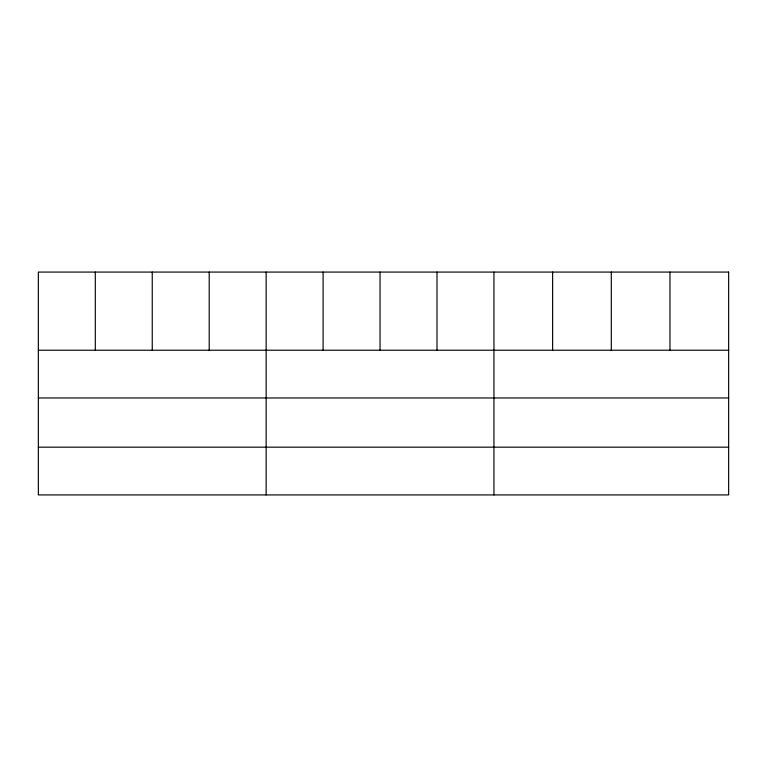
<?xml version="1.0" encoding="UTF-8"?>
<svg xmlns="http://www.w3.org/2000/svg" width="767" height="767" viewBox="0 0 767 767"><rect width="100%" height="100%" fill="white"/><g stroke="black" fill="none" stroke-linecap="round" stroke-linejoin="round"><path stroke-width="1.15" d="M38.35 350.222L728.65 350.222M38.35 397.977L728.65 397.977M38.35 447.171L728.65 447.171M669.974 272.074L669.974 350.222M611.299 272.074L611.299 350.222M552.623 272.074L552.623 350.222M493.948 272.074L493.948 494.926M436.998 272.074L436.998 350.222M380.048 272.074L380.048 350.222M323.099 272.074L323.099 350.222M266.149 272.074L266.149 494.926M209.199 272.074L209.199 350.222M152.25 272.074L152.25 350.222M95.3 272.074L95.3 350.222M728.65 272.074L38.35 272.074L38.35 494.926L728.65 494.926L728.65 272.074"/></g></svg>
